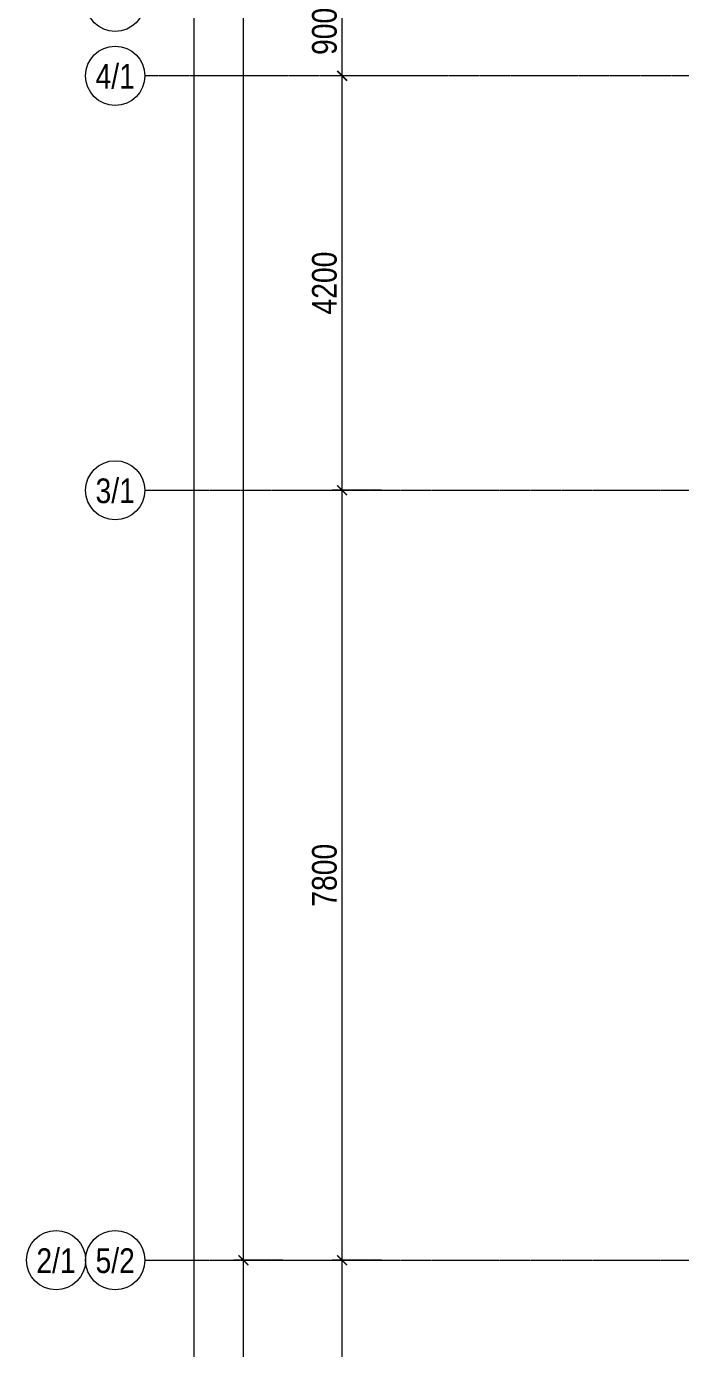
# Model space of a CAD drawing. Header units: millimetres. Extents: x -7155 to 483283, y -227682 to 148426.
# Drawn here: x -7155 to -524, y 12604 to 26000 of the extents above; entities that cross this region are included whole.
import ezdxf
from ezdxf.enums import TextEntityAlignment as Align

# ---------------------------------------------------------------- set-up
doc = ezdxf.new("R2010")
doc.units = ezdxf.units.MM
doc.linetypes.add('CENTER2', pattern=[28.575, 19.05, -3.175, 3.175, -3.175])
doc.layers.get('Defpoints').update_dxf_attribs({"color": 140})
doc.layers.add('АР_Оси_РД_100', color=7, linetype='Continuous', lineweight=0, true_color=0x525252)
doc.layers.add('РД_Оси_100', color=7, linetype='Continuous', lineweight=0, true_color=0x525252)
doc.layers.add('АР_Оси_РД_размер', color=8, linetype='Continuous', lineweight=0)
doc.styles.add('style1', font='ARIALN.TTF')
doc.styles.add('ккк', font='isocpeur.ttf', dxfattribs={"width": 0.85, "oblique": 15})
doc.dimstyles.new('Dim100_ареал', dxfattribs={"dimscale": 100, "dimtxt": 2.5, "dimasz": 1, "dimexe": 1, "dimexo": 1, "dimgap": 0.5, "dimtad": 1, "dimzin": 12, "dimdsep": 46, "dimtxsty": 'style1', "dimblk": 'ARCHTICK', "dimcen": 1, "dimdle": 1, "dimclrd": 256, "dimclre": 256, "dimaunit": 1, "dimadec": 0, "dimazin": 3, "dimtfac": 1, "dimtmove": 1, "dimatfit": 3, "dimldrblk": 'OPEN30', "dimfxl": 4, "dimfxlon": 1, "dimtolj": 1, "dimtzin": 0, "dimlwd": 9, "dimlwe": 9, "dimarcsym": 0})

# ---------------------------------------------------------------- blocks, each defined once
blk = doc.blocks.new('A-iden')
at = {"linetype": 'Continuous', "lineweight": 5}
blk.add_circle((0, -4), 3, dxfattribs=at)
at = {"color": 0, "linetype": 'Continuous', "lineweight": 20, "style": 'ккк', "width": 0.85}
blk.add_attdef('ID', text='', height=4, dxfattribs=at).set_placement((0.31, -3.85), align=Align.MIDDLE_CENTER)
blk = doc.blocks.new('_ArchTick')
at = {"color": 0, "linetype": 'ByBlock', "const_width": 0.15}
blk.add_lwpolyline([(-0.5, -0.5), (0.5, 0.5)], dxfattribs=at)
blk = doc.blocks.new('*D113')
at = {"layer": 'Defpoints', "color": 0, "lineweight": 50, "transparency": 16777216}
for p in [(-5455, 134700), (-2955, 134700), (-2955, 0)]:
    blk.add_point(p, dxfattribs=at)
at = {"layer": 'АР_Оси_РД_размер', "lineweight": 9, "transparency": 16777216}
for p, q in [((-5455, -100), (-5455, 134800)), ((-5055, 134700), (-5555, 134700)), ((-5055, 0), (-5555, 0))]:
    blk.add_line(p, q, dxfattribs=at)
at = {"layer": 'АР_Оси_РД_размер', "lineweight": 9, "transparency": 16777216, "xscale": 100, "yscale": 100, "zscale": 100}
for p, rotation in [((-5455, 134700), 90), ((-5455, 0), 270)]:
    blk.add_blockref('_ArchTick', p, dxfattribs=dict(at, rotation=rotation))
at = {"layer": 'АР_Оси_РД_размер', "color": 0, "transparency": 16777216, "insert": (-5633, 67350), "char_height": 250, "attachment_point": 5, "rotation": 90, "style": 'style1'}
blk.add_mtext('\\A1;134700', dxfattribs=at)
blk = doc.blocks.new('_Open30')
at = {"color": 0, "linetype": 'ByBlock', "lineweight": -2}
for p, q in [((-1, 0.27), (0, 0)), ((0, 0), (-1, -0.27)), ((0, 0), (-1, 0))]:
    blk.add_line(p, q, dxfattribs=at)
blk = doc.blocks.new('*D277')
at = {"layer": 'Defpoints', "color": 0, "lineweight": 50, "transparency": 16777216}
for p in [(-3955, 13500), (-3220, 13500), (-2955, 0)]:
    blk.add_point(p, dxfattribs=at)
at = {"layer": 'АР_Оси_РД_размер', "lineweight": 9, "transparency": 16777216}
for p, q in [((-3955, -100), (-3955, 13600)), ((-3555, 13500), (-4055, 13500)), ((-3555, 0), (-4055, 0))]:
    blk.add_line(p, q, dxfattribs=at)
at = {"layer": 'АР_Оси_РД_размер', "lineweight": 9, "transparency": 16777216, "xscale": 100, "yscale": 100, "zscale": 100}
for p, rotation in [((-3955, 13500), 90), ((-3955, 0), 270)]:
    blk.add_blockref('_ArchTick', p, dxfattribs=dict(at, rotation=rotation))
at = {"layer": 'АР_Оси_РД_размер', "color": 0, "transparency": 16777216, "insert": (-4133, 6750), "char_height": 250, "attachment_point": 5, "rotation": 90, "style": 'style1'}
blk.add_mtext('\\A1;13500', dxfattribs=at)
blk = doc.blocks.new('*D276')
at = {"layer": 'Defpoints', "color": 0, "lineweight": 50, "transparency": 16777216}
for p in [(-3955, 21300), (-2955, 21300), (-3220, 13500)]:
    blk.add_point(p, dxfattribs=at)
at = {"layer": 'АР_Оси_РД_размер', "lineweight": 9, "transparency": 16777216}
for p, q in [((-3555, 21300), (-4055, 21300)), ((-3955, 13400), (-3955, 21400)), ((-3555, 13500), (-4055, 13500))]:
    blk.add_line(p, q, dxfattribs=at)
at = {"layer": 'АР_Оси_РД_размер', "lineweight": 9, "transparency": 16777216, "xscale": 100, "yscale": 100, "zscale": 100}
for p, rotation in [((-3955, 21300), 90), ((-3955, 13500), 270)]:
    blk.add_blockref('_ArchTick', p, dxfattribs=dict(at, rotation=rotation))
at = {"layer": 'АР_Оси_РД_размер', "color": 0, "transparency": 16777216, "insert": (-4133, 17400), "char_height": 250, "attachment_point": 5, "rotation": 90, "style": 'style1'}
blk.add_mtext('\\A1;7800', dxfattribs=at)
blk = doc.blocks.new('*D114')
at = {"layer": 'Defpoints', "color": 0, "lineweight": 50, "transparency": 16777216}
for p in [(-3955, 25500), (-2955, 25500), (-2955, 21300)]:
    blk.add_point(p, dxfattribs=at)
at = {"layer": 'АР_Оси_РД_размер', "lineweight": 9, "transparency": 16777216}
for p, q in [((-3955, 21200), (-3955, 25600)), ((-3555, 25500), (-4055, 25500)), ((-3555, 21300), (-4055, 21300))]:
    blk.add_line(p, q, dxfattribs=at)
at = {"layer": 'АР_Оси_РД_размер', "lineweight": 9, "transparency": 16777216, "xscale": 100, "yscale": 100, "zscale": 100}
for p, rotation in [((-3955, 25500), 90), ((-3955, 21300), 270)]:
    blk.add_blockref('_ArchTick', p, dxfattribs=dict(at, rotation=rotation))
at = {"layer": 'АР_Оси_РД_размер', "color": 0, "transparency": 16777216, "insert": (-4133, 23400), "char_height": 250, "attachment_point": 5, "rotation": 90, "style": 'style1'}
blk.add_mtext('\\A1;4200', dxfattribs=at)
blk = doc.blocks.new('*D115')
at = {"layer": 'Defpoints', "color": 0, "lineweight": 50, "transparency": 16777216}
for p in [(-3955, 26400), (-2955, 26400), (-2955, 25500)]:
    blk.add_point(p, dxfattribs=at)
at = {"layer": 'АР_Оси_РД_размер', "lineweight": 9, "transparency": 16777216}
for p, q in [((-3555, 26400), (-4055, 26400)), ((-3955, 25400), (-3955, 26500)), ((-3555, 25500), (-4055, 25500))]:
    blk.add_line(p, q, dxfattribs=at)
at = {"layer": 'АР_Оси_РД_размер', "lineweight": 9, "transparency": 16777216, "xscale": 100, "yscale": 100, "zscale": 100}
for p, rotation in [((-3955, 26400), 90), ((-3955, 25500), 270)]:
    blk.add_blockref('_ArchTick', p, dxfattribs=dict(at, rotation=rotation))
at = {"layer": 'АР_Оси_РД_размер', "color": 0, "transparency": 16777216, "insert": (-4133, 25950), "char_height": 250, "attachment_point": 5, "rotation": 90, "style": 'style1'}
blk.add_mtext('\\A1;900', dxfattribs=at)
blk = doc.blocks.new('*D156')
at = {"layer": 'Defpoints', "color": 0, "lineweight": 50, "transparency": 16777216}
for p in [(-4955, 13500), (-2955, 13500), (-2955, 0)]:
    blk.add_point(p, dxfattribs=at)
at = {"layer": 'АР_Оси_РД_размер', "lineweight": 9, "transparency": 16777216}
for p, q in [((-4955, -100), (-4955, 13600)), ((-4555, 13500), (-5055, 13500)), ((-4555, 0), (-5055, 0))]:
    blk.add_line(p, q, dxfattribs=at)
at = {"layer": 'АР_Оси_РД_размер', "lineweight": 9, "transparency": 16777216, "xscale": 100, "yscale": 100, "zscale": 100}
for p, rotation in [((-4955, 13500), 90), ((-4955, 0), 270)]:
    blk.add_blockref('_ArchTick', p, dxfattribs=dict(at, rotation=rotation))
at = {"layer": 'АР_Оси_РД_размер', "color": 0, "transparency": 16777216, "insert": (-5133, 6750), "char_height": 250, "attachment_point": 5, "rotation": 90, "style": 'style1'}
blk.add_mtext('\\A1;13500', dxfattribs=at)
blk = doc.blocks.new('*D157')
at = {"layer": 'Defpoints', "color": 0, "lineweight": 50, "transparency": 16777216}
for p in [(-4955, 63900), (-2955, 63900), (-2955, 13500)]:
    blk.add_point(p, dxfattribs=at)
at = {"layer": 'АР_Оси_РД_размер', "lineweight": 9, "transparency": 16777216}
for p, q in [((-4555, 63900), (-5055, 63900)), ((-4955, 13400), (-4955, 64000)), ((-4555, 13500), (-5055, 13500))]:
    blk.add_line(p, q, dxfattribs=at)
at = {"layer": 'АР_Оси_РД_размер', "lineweight": 9, "transparency": 16777216, "xscale": 100, "yscale": 100, "zscale": 100}
for p, rotation in [((-4955, 63900), 90), ((-4955, 13500), 270)]:
    blk.add_blockref('_ArchTick', p, dxfattribs=dict(at, rotation=rotation))
at = {"layer": 'АР_Оси_РД_размер', "color": 0, "transparency": 16777216, "insert": (-5133, 38700), "char_height": 250, "attachment_point": 5, "rotation": 90, "style": 'style1'}
blk.add_mtext('\\A1;50400', dxfattribs=at)
blk = doc.blocks.new('СОШ_2200_АР_ОСИ_М100_28.05.24')
at = {"layer": 'АР_Оси_РД_100', "linetype": 'CENTER2'}
for p, q in [((-5954.958, 21300), (29555, 21300)), ((-5954.958, 13500), (29555, 13500))]:
    blk.add_line(p, q, dxfattribs=at)
blk.add_lwpolyline([(29555, 25500), (-5954.958, 25500)], dxfattribs=at)
at = {"layer": 'АР_Оси_РД_100'}
ref = blk.add_blockref('A-iden', (-6254.957, 26650), dxfattribs=dict(at, xscale=100, yscale=100, zscale=100))
ref.add_attrib('ID', '5/1', dxfattribs={"layer": '0', "linetype": 'Continuous', "height": 250, "style": 'style1'}).set_placement((-6254.957, 26250), align=Align.MIDDLE)
ref = blk.add_blockref('A-iden', (-6254.958, 25900), dxfattribs=dict(at, xscale=100, yscale=100, zscale=100))
ref.add_attrib('ID', '4/1', dxfattribs={"layer": '0', "linetype": 'Continuous', "height": 250, "style": 'style1'}).set_placement((-6254.958, 25500), align=Align.MIDDLE)
ref = blk.add_blockref('A-iden', (-6254.958, 21700), dxfattribs=dict(at, xscale=100, yscale=100, zscale=100))
ref.add_attrib('ID', '3/1', dxfattribs={"layer": '0', "linetype": 'Continuous', "height": 250, "style": 'style1'}).set_placement((-6254.958, 21300), align=Align.MIDDLE)
ref = blk.add_blockref('A-iden', (-6854.958, 13900), dxfattribs=dict(at, xscale=100, yscale=100, zscale=100))
ref.add_attrib('ID', '2/1', dxfattribs={"layer": '0', "linetype": 'Continuous', "height": 250, "style": 'style1'}).set_placement((-6854.958, 13500), align=Align.MIDDLE)
ref = blk.add_blockref('A-iden', (-6254.958, 13900), dxfattribs=dict(at, xscale=100, yscale=100, zscale=100))
ref.add_attrib('ID', '5/2', dxfattribs={"layer": '0', "linetype": 'Continuous', "height": 250, "style": 'style1'}).set_placement((-6254.958, 13500), align=Align.MIDDLE)
at = {"layer": 'АР_Оси_РД_размер'}
for base, p1, p2, picture, middle in [((-5454.958, 134700), (-2954.958, 0), (-2954.958, 134700), '*D113', (-5632.601, 67350)), ((-4954.958, 63900), (-2954.958, 13500), (-2954.958, 63900), '*D157', (-5132.601, 38700)), ((-3954.958, 26400), (-2954.958, 25500), (-2954.958, 26400), '*D115', (-4132.601, 25950)), ((-3954.958, 25500), (-2954.958, 21300), (-2954.958, 25500), '*D114', (-4132.601, 23400)), ((-3954.958, 21300), (-3220.264, 13500), (-2954.958, 21300), '*D276', (-4132.601, 17400)), ((-4954.958, 13500), (-2954.958, 0), (-2954.958, 13500), '*D156', (-5132.601, 6750)), ((-3954.958, 13500), (-2954.958, 0), (-3220.264, 13500), '*D277', (-4132.601, 6750))]:
    dim = blk.add_linear_dim(base=base, p1=p1, p2=p2, angle=90, dimstyle='Dim100_ареал', dxfattribs=at)
    dim.commit()
    dim.dimension.update_dxf_attribs({"geometry": picture, "text_midpoint": middle})

msp = doc.modelspace()

# ---------------------------------------------------------------- block references
at = {"layer": 'РД_Оси_100'}
msp.add_blockref('СОШ_2200_АР_ОСИ_М100_28.05.24', (0, 0), dxfattribs=at)

doc.saveas('drawing.dxf')
